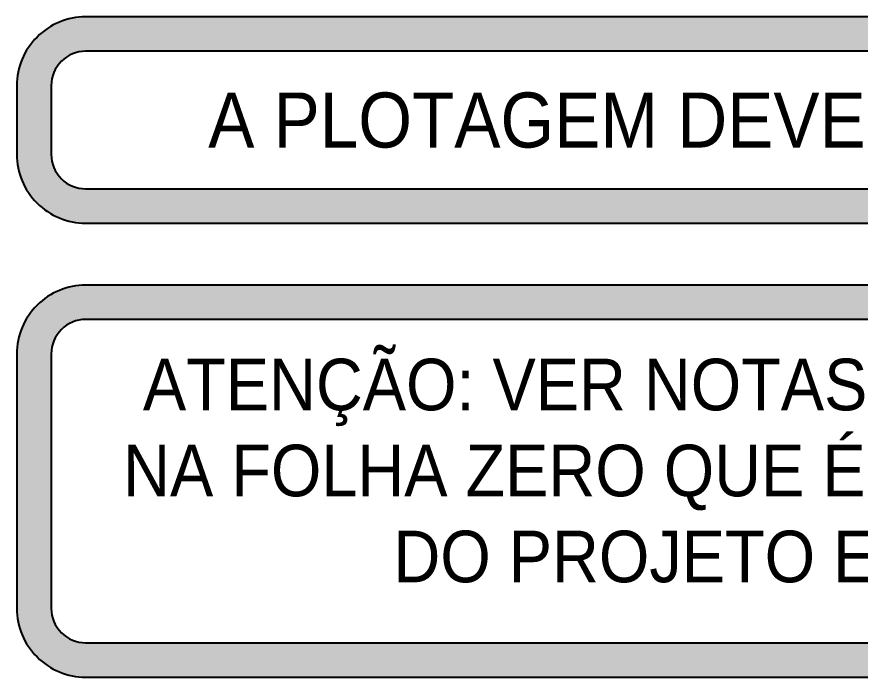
# Model space of a CAD drawing. Extents: x -5173 to 5397, y -2411 to 2089.
# Drawn here: x 4524.1 to 4932.7, y -1446.8 to -1126.8 of the extents above; entities that cross this region are included whole.
import ezdxf
from ezdxf.enums import TextEntityAlignment as Align

# ---------------------------------------------------------------- set-up
doc = ezdxf.new("R2010")
doc.units = 0
doc.header["$LTSCALE"] = 50
doc.header["$MEASUREMENT"] = 0
for name, color, linetype in [('F-DET_LINHA', 1, 'CONTINUOUS'), ('F-HACHURA-DET', 1, 'CONTINUOUS'), ('F-TEXTO-CYAN', 4, 'CONTINUOUS')]:
    doc.layers.add(name, color=color, linetype=linetype)
doc.styles.add('100-RL-R080', font='arial.ttf', dxfattribs={"width": 0.9, "height": 20})

msp = doc.modelspace()

# ---------------------------------------------------------------- hatches: boundary and pattern name
at = {"layer": 'F-HACHURA-DET'}
h = msp.add_hatch(color=253, dxfattribs=at)
h.paths.add_polyline_path([(5294.076, -1193.45), (5294.076, -1160.117, 0.4142136), (5260.742, -1126.784), (4557.409, -1126.784, 0.4142136), (4524.076, -1160.117), (4524.076, -1193.45, 0.4142136), (4557.409, -1226.784), (5260.742, -1226.784, 0.4142136)], flags=17)
h.paths.add_polyline_path([(5260.742, -1210.117), (4557.409, -1210.117, -0.4142136), (4540.742, -1193.45), (4540.742, -1160.117, -0.4142136), (4557.409, -1143.45), (5260.742, -1143.45, -0.4142136), (5277.409, -1160.117), (5277.409, -1193.45, -0.4142136)], flags=16)
h.paths.add_polyline_path([(4609.817, -1197.47), (5205.001, -1197.47), (5205.001, -1156.079), (4609.817, -1156.079)], flags=8)
h = msp.add_hatch(color=253, dxfattribs=at)
h.paths.add_polyline_path([(5294.076, -1290.117, 0.4142136), (5260.742, -1256.784), (4557.409, -1256.784, 0.4142136), (4524.076, -1290.117), (4524.076, -1413.45, 0.4142136), (4557.409, -1446.784), (5260.742, -1446.784, 0.4142136), (5294.076, -1413.45)], flags=17)
h.paths.add_polyline_path([(5277.409, -1413.45, -0.4142136), (5260.742, -1430.117), (4557.409, -1430.117, -0.4142136), (4540.742, -1413.45), (4540.742, -1290.117, -0.4142136), (4557.409, -1273.45), (5260.742, -1273.45, -0.4142136), (5277.409, -1290.117)], flags=16)
h.paths.add_polyline_path([(4568.93, -1420.532), (5266.053, -1420.532), (5266.053, -1278.928), (4568.93, -1278.928)], flags=8)

# ---------------------------------------------------------------- linework, layer by layer
at = {"layer": 'F-DET_LINHA'}
for points in [[(4557.409, -1226.784), (5260.742, -1226.784, 0.4142136), (5294.076, -1193.45), (5294.076, -1160.117, 0.4142136), (5260.742, -1126.784), (4557.409, -1126.784, 0.4142136), (4524.076, -1160.117), (4524.076, -1193.45, 0.4142136)], [(4557.409, -1210.117), (5260.742, -1210.117, 0.4142136), (5277.409, -1193.45), (5277.409, -1160.117, 0.4142136), (5260.742, -1143.45), (4557.409, -1143.45, 0.4142136), (4540.742, -1160.117), (4540.742, -1193.45, 0.4142136)], [(4557.409, -1446.784), (5260.742, -1446.784, 0.4142136), (5294.076, -1413.45), (5294.076, -1290.117, 0.4142136), (5260.742, -1256.784), (4557.409, -1256.784, 0.4142136), (4524.076, -1290.117), (4524.076, -1413.45, 0.4142136)], [(4557.409, -1430.117), (5260.742, -1430.117, 0.4142136), (5277.409, -1413.45), (5277.409, -1290.117, 0.4142136), (5260.742, -1273.45), (4557.409, -1273.45, 0.4142136), (4540.742, -1290.117), (4540.742, -1413.45, 0.4142136)]]:
    msp.add_lwpolyline(points, format="xyb", close=True, dxfattribs=at)

# ---------------------------------------------------------------- texts
at = {"layer": 'F-TEXTO-CYAN', "style": '100-RL-R080', "width": 0.9}
msp.add_text('A PLOTAGEM DEVE SER COLORIDA', height=26.66667, dxfattribs=at).set_placement((4907.409, -1176.784), align=Align.MIDDLE_CENTER)
at = {"layer": 'F-TEXTO-CYAN', "insert": (4917.844, -1346.814), "char_height": 25, "attachment_point": 5, "style": '100-RL-R080'}
msp.add_mtext_dynamic_manual_height_columns('ATENÇÃO: VER NOTAS E ESPECIFICAÇÕES NA FOLHA ZERO QUE É PARTE INTEGRANTE DO PROJETO ESTRUTURAL', width=693.61256, gutter_width=12.5, heights=[136.977], dxfattribs=at)

doc.saveas('drawing.dxf')
